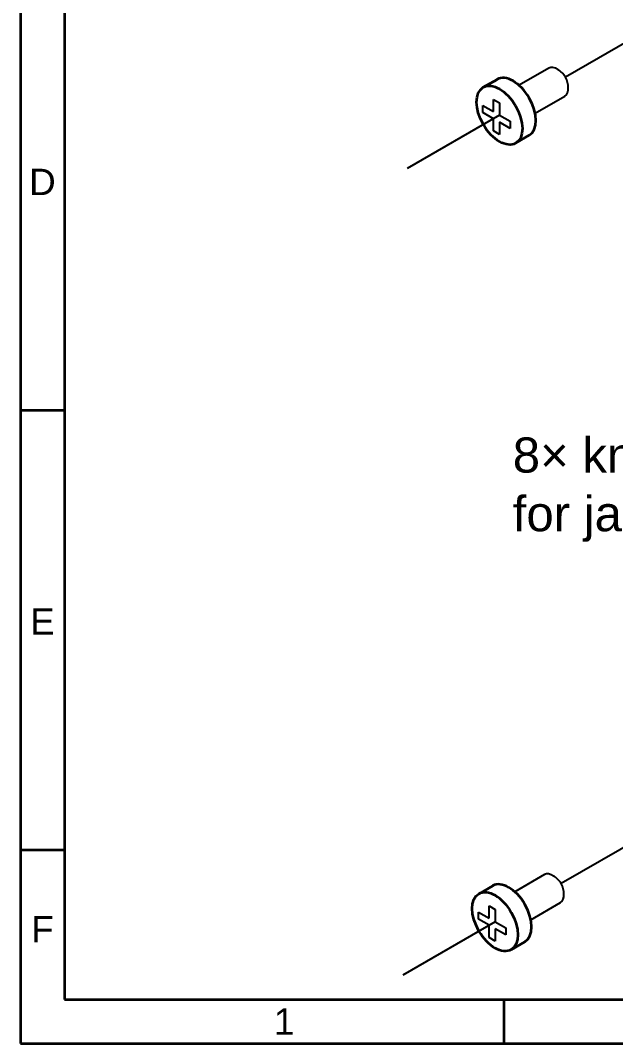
# Model space of a CAD drawing. Header units: millimetres. Extents: x 10 to 410, y 10 to 287.
# Drawn here: x 10 to 77.7, y 10 to 126.4 of the extents above; entities that cross this region are included whole.
import ezdxf

# ---------------------------------------------------------------- set-up
doc = ezdxf.new("R2010")
doc.units = ezdxf.units.MM
for name, color, linetype, lineweight, true_color in [('assembly lines', 14, 'Continuous', 25, 0x800000), ('detail lines', 7, 'Continuous', 25, 0x000000), ('frame', 5, 'Continuous', 35, 0x0000ff), ('notes', 94, 'Continuous', 25, 0x008000), ('outlines', 7, 'Continuous', 35, 0x000000)]:
    doc.layers.add(name, color=color, linetype=linetype, lineweight=lineweight, true_color=true_color)
doc.styles.add('textstyle18', font='')
doc.styles.add('textstyle19', font='')
doc.styles.add('textstyle21', font='')
doc.styles.add('textstyle23', font='')
doc.styles.add('textstyle31', font='')
doc.styles.get('textstyle18').set_extended_font_data('Nimbus Sans L')
doc.styles.get('textstyle19').set_extended_font_data('Nimbus Sans L')
doc.styles.get('textstyle21').set_extended_font_data('Nimbus Sans L')
doc.styles.get('textstyle23').set_extended_font_data('Nimbus Sans L')
doc.styles.get('textstyle31').set_extended_font_data('Nimbus Sans L')

msp = doc.modelspace()

# ---------------------------------------------------------------- linework, layer by layer
at = {"layer": 'assembly lines'}
for p, q in [((116.92, 145.85), (71.99, 119.92)), ((64.5, 115.59), (53.99, 109.52)), ((122.24, 57.48), (71.5, 28.19)), ((64.01, 23.86), (53.5, 17.79))]:
    msp.add_line(p, q, dxfattribs=at)
at = {"layer": 'detail lines'}
for p, q in [((70.09, 120.94), (66.72, 118.99)), ((68.55, 115.81), (71.93, 117.76)), ((62.59, 115.89), (62.59, 116.69)), ((62.59, 116.69), (63.8, 115.99)), ((63.8, 117.39), (64.5, 116.99)), ((63.8, 115.99), (63.8, 117.39)), ((64.5, 116.99), (64.5, 115.59)), ((63.8, 115.19), (62.59, 115.89)), ((64.5, 115.59), (65.71, 114.89)), ((63.8, 113.79), (63.8, 115.19)), ((65.71, 114.09), (64.5, 114.79)), ((64.5, 114.79), (64.5, 113.39)), ((65.71, 114.89), (65.71, 114.09)), ((64.5, 113.39), (63.8, 113.79)), ((69.6, 29.21), (66.23, 27.26)), ((63.31, 25.66), (64.01, 25.26)), ((63.31, 24.26), (63.31, 25.66)), ((68.06, 24.08), (71.43, 26.03)), ((62.1, 24.16), (62.1, 24.96)), ((62.1, 24.96), (63.31, 24.26)), ((64.01, 25.26), (64.01, 23.86)), ((63.31, 23.46), (62.1, 24.16)), ((63.31, 22.06), (63.31, 23.46)), ((64.01, 23.86), (65.22, 23.16)), ((65.22, 22.36), (64.01, 23.06)), ((64.01, 23.06), (64.01, 21.66)), ((65.22, 23.16), (65.22, 22.36)), ((64.01, 21.66), (63.31, 22.06))]:
    msp.add_line(p, q, dxfattribs=at)
for centre, major_axis, start_param, end_param in [((71.01, 119.35), (-0.92, 1.59), 5.403174, 0), ((71.24, 119.48), (-0.75, 1.3), 3.822504, 5.602278), ((71.01, 119.35), (-0.92, 1.59), 3.141593, 4.021609), ((70.52, 27.62), (-0.92, 1.59), 5.403174, 0), ((70.75, 27.76), (-0.75, 1.3), 3.822504, 5.602278), ((70.52, 27.62), (-0.92, 1.59), 3.141593, 4.021609)]:
    msp.add_ellipse(centre, major_axis=major_axis, ratio=0.57735, start_param=start_param, end_param=end_param, dxfattribs=at)
at = {"layer": 'frame'}
for p, q in [((10, 287), (10, 10)), ((15, 282), (15, 15)), ((15, 82), (10, 82)), ((15, 32), (10, 32)), ((15, 15), (405, 15)), ((65, 15), (65, 10)), ((10, 10), (410, 10))]:
    msp.add_line(p, q, dxfattribs=at)
at = {"layer": 'outlines'}
for p, q in [((62.65, 118.76), (64.21, 119.66)), ((66.32, 112.4), (67.88, 113.3)), ((62.16, 27.04), (63.72, 27.94)), ((65.83, 20.67), (67.39, 21.57))]:
    msp.add_line(p, q, dxfattribs=at)
for centre in [(66.04, 116.48), (65.55, 24.76)]:
    msp.add_ellipse(centre, major_axis=(-1.84, 3.18), ratio=0.57735, start_param=3.141593, end_param=0, dxfattribs=at)
for centre in [(64.49, 115.58), (63.99, 23.86)]:
    msp.add_ellipse(centre, major_axis=(-1.84, 3.18), ratio=0.57735, dxfattribs=at)

# ---------------------------------------------------------------- texts
at = {"layer": 'frame', "char_height": 3, "attachment_point": 5}
for s, insert, style in [('D', (12.5, 108), 'textstyle23'), ('E', (12.5, 58), 'textstyle21'), ('F', (12.5, 23), 'textstyle19'), ('1', (40, 12.5), 'textstyle18')]:
    msp.add_mtext(s, dxfattribs=dict(at, insert=insert, style=style))
at = {"layer": 'notes', "insert": (66, 73), "char_height": 4, "attachment_point": 4, "style": 'textstyle31'}
msp.add_mtext('8× knurled nuts\\Pfor jacks', dxfattribs=at)

doc.saveas('drawing.dxf')
